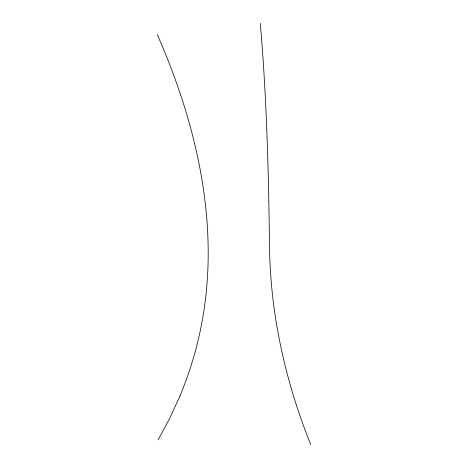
<?xml version="1.0" encoding="UTF-8"?>
<svg xmlns="http://www.w3.org/2000/svg" width="468" height="468" viewBox="0 0 468 468"><rect width="100%" height="100%" fill="white"/><g stroke="black" fill="none" stroke-linecap="round" stroke-linejoin="round"><path stroke-width="0.7" d="M180.145 395.495L169.919 417.936L158.108 439.932M157.26 34.579C197.18 125.12 220.603 226.881 201.334 325.506A362.747 362.747 0 0 1 180.139 395.495M310.74 444.6C285.544 382.017 270.574 315.169 269.527 247.601C268.603 172.797 266.748 97.97 260.319 23.4"/></g></svg>
